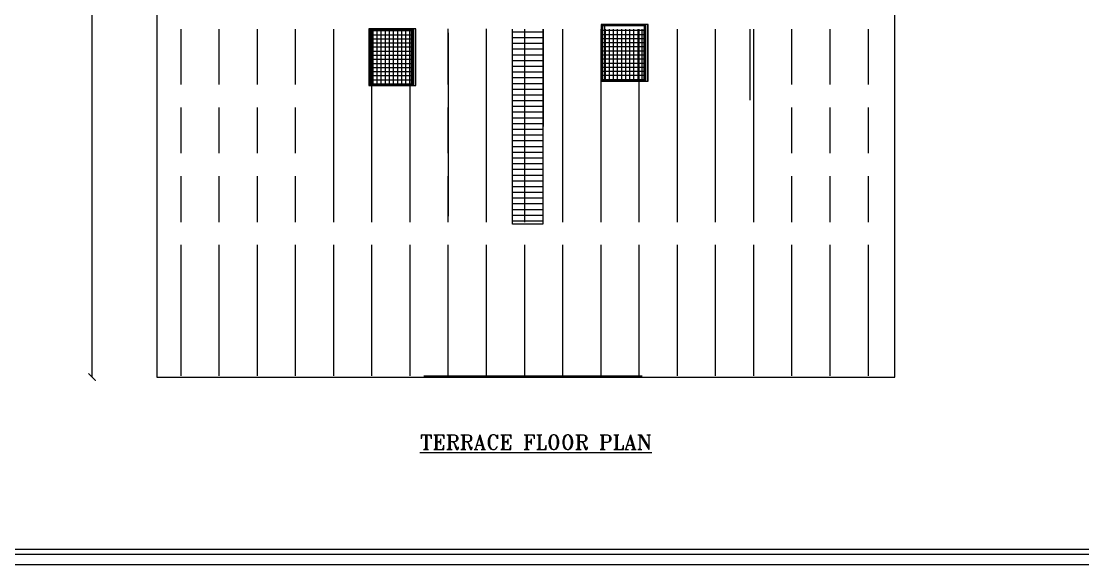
# Model space of a CAD drawing. Header units: metres. Extents: x 1610 to 5629, y 732 to 3974.
# Drawn here: x 1792.98 to 1821.76, y 836.46 to 851.19 of the extents above; entities that cross this region are included whole.
import ezdxf
from ezdxf.enums import TextEntityAlignment as Align

# ---------------------------------------------------------------- set-up
doc = ezdxf.new("R2010")
doc.units = ezdxf.units.M
doc.header["$MEASUREMENT"] = 0
doc.header["$PDMODE"] = 2
doc.header["$PDSIZE"] = 50
doc.layers.get('0').update_dxf_attribs({"lineweight": 0})
doc.layers.get('Defpoints').update_dxf_attribs({"lineweight": 0})
doc.layers.add('BLK_1_FLR_1_ROOF_AREA', color=54, linetype='Continuous')
doc.layers.add('SOLAR_PANEL', color=3, linetype='Continuous')
doc.styles.get("Standard").update_dxf_attribs({"font": 'verdana.ttf', "height": 0.23})
doc.styles.add('STYLE2', font='romant.shx', dxfattribs={"width": 0.8, "height": 4})
doc.dimstyles.new('123', dxfattribs={"dimtxt": 0.3, "dimasz": 0.2, "dimexe": 0.18, "dimexo": 0.0625, "dimgap": 0.09, "dimtad": 0, "dimzin": 0, "dimdsep": 46, "dimtxsty": 'Standard', "dimblk": 'ARCHTICK', "dimcen": 0.09, "dimse1": 1, "dimse2": 1, "dimadec": 3, "dimazin": 0, "dimtfac": 1, "dimtofl": 0, "dimtmove": 0, "dimatfit": 3, "dimfxl": 0, "dimtolj": 1, "dimtzin": 0, "dimarcsym": 0})
pattern_1 = [(180, (2264.69901, 224.21126), (0, -0.155275825), [])]

# ---------------------------------------------------------------- blocks, each defined once
blk = doc.blocks.new('_ArchTick')
at = {"color": 0, "linetype": 'ByBlock', "const_width": 0.15}
blk.add_lwpolyline([(-0.5, -0.5), (0.5, 0.5)], dxfattribs=at)
blk = doc.blocks.new('*D52')
at = {"color": 0, "lineweight": -2}
for p, q in [((1794.899, 887.548), (1794.899, 865.081)), ((1794.899, 841.548), (1794.899, 864.014))]:
    blk.add_line(p, q, dxfattribs=at)
at = {"layer": 'Defpoints', "color": 0}
for p in [(1796.658, 887.548), (1794.899, 841.548), (1796.658, 841.548)]:
    blk.add_point(p, dxfattribs=at)
at = {"color": 0, "lineweight": -2, "xscale": 0.2, "yscale": 0.2, "zscale": 0.2}
for p, rotation in [((1794.899, 887.548), 90), ((1794.899, 841.548), 270)]:
    blk.add_blockref('_ArchTick', p, dxfattribs=dict(at, rotation=rotation))
at = {"color": 0, "insert": (1794.899, 864.548), "char_height": 0.23, "attachment_point": 5, "rotation": 90}
blk.add_mtext('\\A1;46.00', dxfattribs=at)

msp = doc.modelspace()

# ---------------------------------------------------------------- hatches: boundary and pattern name
h = msp.add_hatch()
h.set_pattern_fill('ACAD_ISO09W100', scale=0.207034, angle=90)
h.set_pattern_definition([(90, (838.7412, 855.2196), (-1.0351722, 0), [4.9688264, -0.6211033, 1.2422066, -0.6211033, 1.2422066, -0.6211033])])
h.paths.add_polyline_path([(1812.353, 877.347), (1812.353, 877.513), (1812.36, 877.513), (1812.36, 877.434), (1812.704, 877.434), (1812.704, 877.513), (1812.71, 877.513), (1812.71, 877.347), (1812.704, 877.347), (1812.704, 877.427), (1812.36, 877.427), (1812.36, 877.347)], flags=16)
h.paths.add_polyline_path([(1811.562, 874.788), (1811.562, 873.96), (1808.25, 873.96), (1808.25, 874.788)], flags=16)
h.paths.add_polyline_path([(1808.18, 878.39), (1807.962, 878.39), (1807.962, 878.366), (1807.9, 878.366), (1807.683, 878.39), (1807.683, 878.608), (1807.658, 878.608), (1807.658, 878.669), (1807.683, 878.887), (1807.9, 878.887), (1807.9, 878.911), (1807.962, 878.911), (1808.18, 878.887), (1808.18, 878.669), (1808.204, 878.669), (1808.204, 878.608)], flags=16)
h.paths.add_polyline_path([(1808.25, 880.073), (1808.25, 880.901), (1811.562, 880.901), (1811.562, 880.073)], flags=16)
edge = h.paths.add_edge_path(flags=0)
edge.add_arc((1807.931, 878.639), 0.248, 0, 360)
edge = h.paths.add_edge_path(flags=0)
edge.add_arc((1807.931, 878.742), 0.248, 297.8172, 335.3049, ccw=False)
edge.add_arc((1807.827, 878.639), 0.248, 294.6951, 332.1828, ccw=False)
edge.add_arc((1808.035, 878.639), 0.248, 207.8172, 245.3049, ccw=False)
edge.add_arc((1807.931, 878.742), 0.248, 204.6951, 242.1828, ccw=False)
edge.add_arc((1807.931, 878.535), 0.248, 117.8172, 155.3049, ccw=False)
edge.add_arc((1808.035, 878.639), 0.248, 114.6951, 152.1828, ccw=False)
edge.add_arc((1807.827, 878.639), 0.248, 27.8172, 65.3049, ccw=False)
edge.add_arc((1807.931, 878.535), 0.248, 24.6951, 62.1828, ccw=False)
edge = h.paths.add_edge_path(flags=0)
edge.add_arc((1807.931, 878.639), 0.106, 0, 360)
h.paths.add_polyline_path([(1807.124, 875.368), (1807.124, 873.38), (1806.295, 873.38), (1806.295, 875.368)], flags=16)
h.paths.add_polyline_path([(1807.124, 879.493), (1806.296, 879.493), (1806.296, 881.48), (1807.124, 881.48)], flags=16)
h.paths.add_polyline_path([(1805.736, 876.175), (1805.736, 875.957), (1805.761, 875.957), (1805.761, 875.896), (1805.736, 875.678), (1805.519, 875.678), (1805.519, 875.654), (1805.457, 875.654), (1805.24, 875.678), (1805.24, 875.896), (1805.215, 875.896), (1805.215, 875.957), (1805.24, 876.175), (1805.457, 876.175), (1805.457, 876.2), (1805.519, 876.2)], flags=16)
h.paths.add_polyline_path([(1808.179, 872.774), (1808.179, 872.557), (1808.204, 872.557), (1808.204, 872.495), (1808.179, 872.278), (1807.962, 872.278), (1807.962, 872.253), (1807.9, 872.253), (1807.683, 872.278), (1807.683, 872.495), (1807.658, 872.495), (1807.658, 872.557), (1807.683, 872.774), (1807.9, 872.774), (1807.9, 872.799), (1807.962, 872.799)], flags=16)
edge = h.paths.add_edge_path(flags=0)
edge.add_arc((1805.488, 875.823), 0.248, 12.0576, 24.6951, ccw=False)
edge.add_arc((1805.488, 875.927), 0.248, 347.9424, 360)
edge.add_arc((1805.488, 875.927), 0.248, 360, 372.0576)
edge.add_arc((1805.488, 876.031), 0.248, 335.3049, 347.9424, ccw=False)
edge = h.paths.add_edge_path(flags=0)
edge.add_arc((1807.931, 872.526), 0.248, 0, 360)
edge = h.paths.add_edge_path(flags=0)
edge.add_arc((1807.827, 872.526), 0.248, 27.8172, 65.3049, ccw=False)
edge.add_arc((1807.931, 872.422), 0.248, 24.6951, 62.1828, ccw=False)
edge.add_arc((1807.931, 872.63), 0.248, 297.8172, 335.3049, ccw=False)
edge.add_arc((1807.827, 872.526), 0.248, 294.6951, 332.1828, ccw=False)
edge.add_arc((1808.035, 872.526), 0.248, 207.8172, 245.3049, ccw=False)
edge.add_arc((1807.931, 872.63), 0.248, 204.6951, 242.1828, ccw=False)
edge.add_arc((1807.931, 872.422), 0.248, 117.8172, 155.3049, ccw=False)
edge.add_arc((1808.035, 872.526), 0.248, 114.6951, 152.1828, ccw=False)
edge = h.paths.add_edge_path(flags=0)
edge.add_arc((1805.592, 875.927), 0.248, 114.6951, 245.3049, ccw=False)
edge.add_arc((1805.384, 875.927), 0.248, -65.3049, 65.3049, ccw=False)
edge = h.paths.add_edge_path(flags=0)
edge.add_arc((1805.488, 875.927), 0.106, 0, 360)
edge = h.paths.add_edge_path(flags=0)
edge.add_arc((1807.931, 872.526), 0.106, 0, 360)
h.paths.add_polyline_path([(1812.353, 871.41), (1812.36, 871.41), (1812.36, 871.33), (1812.704, 871.33), (1812.704, 871.41), (1812.71, 871.41), (1812.71, 871.244), (1812.704, 871.244), (1812.704, 871.324), (1812.36, 871.324), (1812.36, 871.244), (1812.353, 871.244)], flags=16)
h.paths.add_polyline_path([(1804.834, 874.788), (1804.834, 873.96), (1801.522, 873.96), (1801.522, 874.788)], flags=16)
h.paths.add_polyline_path([(1812.353, 883.46), (1812.353, 883.626), (1812.36, 883.626), (1812.36, 883.546), (1812.704, 883.546), (1812.704, 883.626), (1812.71, 883.626), (1812.71, 883.46), (1812.704, 883.46), (1812.704, 883.54), (1812.36, 883.54), (1812.36, 883.46)], flags=16)
h.paths.add_polyline_path([(1804.835, 880.073), (1801.522, 880.073), (1801.522, 880.901), (1804.835, 880.901)], flags=16)
h.paths.add_polyline_path([(1805.737, 881.791), (1805.519, 881.791), (1805.519, 881.767), (1805.457, 881.767), (1805.24, 881.791), (1805.24, 882.009), (1805.215, 882.009), (1805.215, 882.07), (1805.24, 882.288), (1805.457, 882.288), (1805.457, 882.312), (1805.519, 882.312), (1805.737, 882.288), (1805.737, 882.07), (1805.761, 882.07), (1805.761, 882.009)], flags=16)
edge = h.paths.add_edge_path(flags=0)
edge.add_arc((1805.488, 882.039), 0.248, 0, 360)
edge = h.paths.add_edge_path(flags=0)
edge.add_arc((1805.488, 882.143), 0.248, 297.8172, 335.3049, ccw=False)
edge.add_arc((1805.384, 882.039), 0.248, 294.6951, 332.1828, ccw=False)
edge.add_arc((1805.592, 882.039), 0.248, 207.8172, 245.3049, ccw=False)
edge.add_arc((1805.488, 882.143), 0.248, 204.6951, 242.1828, ccw=False)
edge.add_arc((1805.488, 881.936), 0.248, 117.8172, 155.3049, ccw=False)
edge.add_arc((1805.592, 882.039), 0.248, 114.6951, 152.1828, ccw=False)
edge.add_arc((1805.384, 882.039), 0.248, 27.8172, 65.3049, ccw=False)
edge.add_arc((1805.488, 881.936), 0.248, 24.6951, 62.1828, ccw=False)
edge = h.paths.add_edge_path(flags=0)
edge.add_arc((1805.488, 882.039), 0.106, 0, 360)
h.paths.add_polyline_path([(1811.562, 868.685), (1811.562, 867.856), (1808.25, 867.856), (1808.25, 868.685)], flags=16)
h.paths.add_polyline_path([(1805.736, 870.072), (1805.736, 869.854), (1805.761, 869.854), (1805.761, 869.793), (1805.736, 869.575), (1805.519, 869.575), (1805.519, 869.551), (1805.457, 869.551), (1805.24, 869.575), (1805.24, 869.793), (1805.215, 869.793), (1805.215, 869.854), (1805.24, 870.072), (1805.457, 870.072), (1805.457, 870.096), (1805.519, 870.096)], flags=16)
h.paths.add_polyline_path([(1807.124, 869.264), (1807.124, 867.277), (1806.295, 867.277), (1806.295, 869.264)], flags=16)
edge = h.paths.add_edge_path(flags=0)
edge.add_arc((1805.488, 869.823), 0.248, 0, 360)
edge = h.paths.add_edge_path(flags=0)
edge.add_arc((1805.384, 869.823), 0.248, 27.8172, 65.3049, ccw=False)
edge.add_arc((1805.488, 869.72), 0.248, 24.6951, 62.1828, ccw=False)
edge.add_arc((1805.488, 869.927), 0.248, 297.8172, 335.3049, ccw=False)
edge.add_arc((1805.384, 869.823), 0.248, 294.6951, 332.1828, ccw=False)
edge.add_arc((1805.592, 869.823), 0.248, 207.8172, 245.3049, ccw=False)
edge.add_arc((1805.488, 869.927), 0.248, 204.6951, 242.1828, ccw=False)
edge.add_arc((1805.488, 869.72), 0.248, 117.8172, 155.3049, ccw=False)
edge.add_arc((1805.592, 869.823), 0.248, 114.6951, 152.1828, ccw=False)
edge = h.paths.add_edge_path(flags=0)
edge.add_arc((1805.488, 869.823), 0.106, 0, 360)
h.paths.add_polyline_path([(1801.065, 877.347), (1801.059, 877.347), (1801.059, 877.427), (1800.715, 877.427), (1800.715, 877.347), (1800.708, 877.347), (1800.708, 877.513), (1800.715, 877.513), (1800.715, 877.434), (1801.059, 877.434), (1801.059, 877.513), (1801.065, 877.513)], flags=16)
h.paths.add_polyline_path([(1804.834, 868.685), (1804.834, 867.856), (1801.522, 867.856), (1801.522, 868.685)], flags=16)
h.paths.add_polyline_path([(1808.179, 866.671), (1808.179, 866.453), (1808.204, 866.453), (1808.204, 866.392), (1808.179, 866.174), (1807.962, 866.174), (1807.962, 866.15), (1807.9, 866.15), (1807.683, 866.174), (1807.683, 866.392), (1807.658, 866.392), (1807.658, 866.453), (1807.683, 866.671), (1807.9, 866.671), (1807.9, 866.695), (1807.962, 866.695)], flags=16)
edge = h.paths.add_edge_path(flags=0)
edge.add_arc((1807.931, 866.423), 0.248, 0, 360)
edge = h.paths.add_edge_path(flags=0)
edge.add_arc((1807.827, 866.423), 0.248, 27.8172, 65.3049, ccw=False)
edge.add_arc((1807.931, 866.319), 0.248, 24.6951, 62.1828, ccw=False)
edge.add_arc((1807.931, 866.526), 0.248, 297.8172, 335.3049, ccw=False)
edge.add_arc((1807.827, 866.423), 0.248, 294.6951, 332.1828, ccw=False)
edge.add_arc((1808.035, 866.423), 0.248, 207.8172, 245.3049, ccw=False)
edge.add_arc((1807.931, 866.526), 0.248, 204.6951, 242.1828, ccw=False)
edge.add_arc((1807.931, 866.319), 0.248, 117.8172, 155.3049, ccw=False)
edge.add_arc((1808.035, 866.423), 0.248, 114.6951, 152.1828, ccw=False)
edge = h.paths.add_edge_path(flags=0)
edge.add_arc((1807.931, 866.423), 0.106, 0, 360)
h.paths.add_polyline_path([(1801.065, 871.41), (1801.065, 871.244), (1801.059, 871.244), (1801.059, 871.324), (1800.715, 871.324), (1800.715, 871.244), (1800.708, 871.244), (1800.708, 871.41), (1800.715, 871.41), (1800.715, 871.33), (1801.059, 871.33), (1801.059, 871.41)], flags=16)
h.paths.add_polyline_path([(1801.065, 883.46), (1801.059, 883.46), (1801.059, 883.54), (1800.715, 883.54), (1800.715, 883.46), (1800.708, 883.46), (1800.708, 883.626), (1800.715, 883.626), (1800.715, 883.546), (1801.059, 883.546), (1801.059, 883.626), (1801.065, 883.626)], flags=16)
h.paths.add_polyline_path([(1812.353, 865.306), (1812.36, 865.306), (1812.36, 865.227), (1812.704, 865.227), (1812.704, 865.306), (1812.71, 865.306), (1812.71, 865.141), (1812.704, 865.141), (1812.704, 865.22), (1812.36, 865.22), (1812.36, 865.141), (1812.353, 865.141)], flags=16)
h.paths.add_polyline_path([(1805.737, 863.968), (1805.737, 863.751), (1805.761, 863.751), (1805.761, 863.689), (1805.737, 863.472), (1805.519, 863.472), (1805.519, 863.447), (1805.457, 863.447), (1805.24, 863.472), (1805.24, 863.689), (1805.215, 863.689), (1805.215, 863.751), (1805.24, 863.968), (1805.457, 863.968), (1805.457, 863.993), (1805.519, 863.993)], flags=16)
edge = h.paths.add_edge_path(flags=0)
edge.add_arc((1805.488, 863.72), 0.248, 0, 360)
edge = h.paths.add_edge_path(flags=0)
edge.add_arc((1805.384, 863.72), 0.248, 27.8172, 65.3049, ccw=False)
edge.add_arc((1805.488, 863.616), 0.248, 24.6951, 62.1828, ccw=False)
edge.add_arc((1805.488, 863.824), 0.248, 297.8172, 335.3049, ccw=False)
edge.add_arc((1805.384, 863.72), 0.248, 294.6951, 332.1828, ccw=False)
edge.add_arc((1805.592, 863.72), 0.248, 207.8172, 245.3049, ccw=False)
edge.add_arc((1805.488, 863.824), 0.248, 204.6951, 242.1828, ccw=False)
edge.add_arc((1805.488, 863.616), 0.248, 117.8172, 155.3049, ccw=False)
edge.add_arc((1805.592, 863.72), 0.248, 114.6951, 152.1828, ccw=False)
edge = h.paths.add_edge_path(flags=0)
edge.add_arc((1805.488, 863.72), 0.106, 0, 360)
h.paths.add_polyline_path([(1807.124, 863.161), (1807.124, 861.173), (1806.296, 861.173), (1806.296, 863.161)], flags=16)
h.paths.add_polyline_path([(1811.562, 862.581), (1811.562, 861.753), (1808.25, 861.753), (1808.25, 862.581)], flags=16)
h.paths.add_polyline_path([(1801.065, 865.306), (1801.065, 865.141), (1801.059, 865.141), (1801.059, 865.22), (1800.715, 865.22), (1800.715, 865.141), (1800.708, 865.141), (1800.708, 865.306), (1800.715, 865.306), (1800.715, 865.227), (1801.059, 865.227), (1801.059, 865.306)], flags=16)
h.paths.add_polyline_path([(1804.835, 862.581), (1804.835, 861.753), (1801.522, 861.753), (1801.522, 862.581)], flags=16)
h.paths.add_polyline_path([(1808.18, 860.568), (1808.18, 860.35), (1808.204, 860.35), (1808.204, 860.289), (1808.18, 860.071), (1807.962, 860.071), (1807.962, 860.047), (1807.9, 860.047), (1807.683, 860.071), (1807.683, 860.289), (1807.658, 860.289), (1807.658, 860.35), (1807.683, 860.568), (1807.9, 860.568), (1807.9, 860.592), (1807.962, 860.592)], flags=16)
edge = h.paths.add_edge_path(flags=0)
edge.add_arc((1807.931, 860.319), 0.248, 0, 360)
edge = h.paths.add_edge_path(flags=0)
edge.add_arc((1807.827, 860.319), 0.248, 27.8172, 65.3049, ccw=False)
edge.add_arc((1807.931, 860.215), 0.248, 24.6951, 62.1828, ccw=False)
edge.add_arc((1807.931, 860.423), 0.248, 297.8172, 335.3049, ccw=False)
edge.add_arc((1807.827, 860.319), 0.248, 294.6951, 332.1828, ccw=False)
edge.add_arc((1808.035, 860.319), 0.248, 207.8172, 245.3049, ccw=False)
edge.add_arc((1807.931, 860.423), 0.248, 204.6951, 242.1828, ccw=False)
edge.add_arc((1807.931, 860.215), 0.248, 117.8172, 155.3049, ccw=False)
edge.add_arc((1808.035, 860.319), 0.248, 114.6951, 152.1828, ccw=False)
edge = h.paths.add_edge_path(flags=0)
edge.add_arc((1807.931, 860.319), 0.106, 0, 360)
h.paths.add_polyline_path([(1812.353, 859.203), (1812.36, 859.203), (1812.36, 859.123), (1812.704, 859.123), (1812.704, 859.203), (1812.71, 859.203), (1812.71, 859.037), (1812.704, 859.037), (1812.704, 859.117), (1812.36, 859.117), (1812.36, 859.037), (1812.353, 859.037)], flags=16)
h.paths.add_polyline_path([(1809.886, 859.127), (1809.886, 857.589), (1808.703, 857.589), (1808.703, 858.051), (1808.525, 858.051), (1808.525, 857.589), (1808.23, 857.589), (1808.23, 859.127), (1808.525, 859.127), (1808.525, 858.994), (1808.703, 858.994), (1808.703, 859.127)], flags=16)
h.paths.add_polyline_path([(1809.886, 859.127), (1809.886, 857.589), (1808.703, 857.589), (1808.703, 859.127)], flags=0)
h.paths.add_polyline_path([(1809.856, 859.098), (1809.856, 857.619), (1808.732, 857.619), (1808.732, 859.098)], flags=0)
h.paths.add_polyline_path([(1802.963, 859.456), (1802.963, 857.918), (1801.78, 857.918), (1801.78, 859.456)], flags=16)
h.paths.add_polyline_path([(1802.934, 859.427), (1802.934, 857.948), (1801.81, 857.948), (1801.81, 859.427)], flags=0)
h.paths.add_polyline_path([(1805.737, 857.865), (1805.737, 857.647), (1805.761, 857.647), (1805.761, 857.586), (1805.737, 857.368), (1805.519, 857.368), (1805.519, 857.344), (1805.457, 857.344), (1805.24, 857.368), (1805.24, 857.586), (1805.215, 857.586), (1805.215, 857.647), (1805.24, 857.865), (1805.457, 857.865), (1805.457, 857.889), (1805.519, 857.889)], flags=16)
edge = h.paths.add_edge_path(flags=0)
edge.add_arc((1805.488, 857.617), 0.248, 0, 360)
edge = h.paths.add_edge_path(flags=0)
edge.add_arc((1805.384, 857.617), 0.248, 27.8172, 65.3049, ccw=False)
edge.add_arc((1805.488, 857.513), 0.248, 24.6951, 62.1828, ccw=False)
edge.add_arc((1805.488, 857.72), 0.248, 297.8172, 335.3049, ccw=False)
edge.add_arc((1805.384, 857.617), 0.248, 294.6951, 332.1828, ccw=False)
edge.add_arc((1805.592, 857.617), 0.248, 207.8172, 245.3049, ccw=False)
edge.add_arc((1805.488, 857.72), 0.248, 204.6951, 242.1828, ccw=False)
edge.add_arc((1805.488, 857.513), 0.248, 117.8172, 155.3049, ccw=False)
edge.add_arc((1805.592, 857.617), 0.248, 114.6951, 152.1828, ccw=False)
edge = h.paths.add_edge_path(flags=0)
edge.add_arc((1805.488, 857.617), 0.106, 0, 360)
h.paths.add_polyline_path([(1801.065, 859.203), (1801.065, 859.037), (1801.059, 859.037), (1801.059, 859.117), (1800.715, 859.117), (1800.715, 859.037), (1800.708, 859.037), (1800.708, 859.203), (1800.715, 859.203), (1800.715, 859.123), (1801.059, 859.123), (1801.059, 859.203)], flags=16)
h.paths.add_polyline_path([(1807.124, 857.058), (1807.124, 855.07), (1806.296, 855.07), (1806.296, 857.058)], flags=16)
h.paths.add_polyline_path([(1811.562, 856.478), (1811.562, 855.65), (1808.25, 855.65), (1808.25, 856.478)], flags=16)
h.paths.add_polyline_path([(1804.835, 856.478), (1804.835, 855.65), (1801.522, 855.65), (1801.522, 856.478)], flags=16)
h.paths.add_polyline_path([(1808.18, 854.464), (1808.18, 854.247), (1808.204, 854.247), (1808.204, 854.185), (1808.18, 853.967), (1807.962, 853.967), (1807.962, 853.943), (1807.9, 853.943), (1807.683, 853.967), (1807.683, 854.185), (1807.658, 854.185), (1807.658, 854.247), (1807.683, 854.464), (1807.9, 854.464), (1807.9, 854.489), (1807.962, 854.489)], flags=16)
edge = h.paths.add_edge_path(flags=0)
edge.add_arc((1807.931, 854.216), 0.248, 0, 360)
edge = h.paths.add_edge_path(flags=0)
edge.add_arc((1807.827, 854.216), 0.248, 27.8172, 65.3049, ccw=False)
edge.add_arc((1807.931, 854.112), 0.248, 24.6951, 62.1828, ccw=False)
edge.add_arc((1807.931, 854.32), 0.248, 297.8172, 335.3049, ccw=False)
edge.add_arc((1807.827, 854.216), 0.248, 294.6951, 332.1828, ccw=False)
edge.add_arc((1808.035, 854.216), 0.248, 207.8172, 245.3049, ccw=False)
edge.add_arc((1807.931, 854.32), 0.248, 204.6951, 242.1828, ccw=False)
edge.add_arc((1807.931, 854.112), 0.248, 117.8172, 155.3049, ccw=False)
edge.add_arc((1808.035, 854.216), 0.248, 114.6951, 152.1828, ccw=False)
edge = h.paths.add_edge_path(flags=0)
edge.add_arc((1807.931, 854.216), 0.106, 0, 360)
h.paths.add_polyline_path([(1812.353, 853.1), (1812.36, 853.1), (1812.36, 853.02), (1812.704, 853.02), (1812.704, 853.1), (1812.71, 853.1), (1812.71, 852.934), (1812.704, 852.934), (1812.704, 853.013), (1812.36, 853.013), (1812.36, 852.934), (1812.353, 852.934)], flags=16)
h.paths.add_polyline_path([(1801.065, 853.1), (1801.065, 852.934), (1801.059, 852.934), (1801.059, 853.013), (1800.715, 853.013), (1800.715, 852.934), (1800.708, 852.934), (1800.708, 853.1), (1800.715, 853.1), (1800.715, 853.02), (1801.059, 853.02), (1801.059, 853.1)], flags=16)
h.paths.add_polyline_path([(1803.292, 865.327), (1804.578, 865.327), (1804.578, 865.713), (1803.292, 865.713)], flags=16)
h.paths.add_polyline_path([(1808.548, 865.327), (1809.834, 865.327), (1809.834, 865.713), (1808.548, 865.713)], flags=16)
h.paths.add_polyline_path([(1800.776, 859.744), (1805.726, 859.744), (1805.726, 860.13), (1800.776, 860.13)], flags=16)
h.paths.add_polyline_path([(1807.699, 859.416), (1812.649, 859.416), (1812.649, 859.801), (1807.699, 859.801)], flags=16)
h.paths.add_polyline_path([(1800.498, 851.519), (1812.92, 851.519), (1812.92, 883.786), (1800.498, 883.786)])
h.paths.add_polyline_path([(1812.92, 850.977), (1800.498, 850.977), (1800.498, 845.692), (1812.92, 845.692)])
h = msp.add_hatch()
h.set_pattern_fill('NET', scale=0.88729, angle=-90)
h.set_pattern_definition([(270, (1929.0679, 1087.84277), (0.110911304, 0), []), (360, (1929.0679, 1087.84277), (0, 0.110911304), [])])
h.paths.add_polyline_path([(1803.561, 850.957), (1803.561, 849.478), (1802.437, 849.478), (1802.437, 850.957)])
h = msp.add_hatch()
h.set_pattern_fill('ANSI31', scale=1.242207, angle=135)
h.set_pattern_definition(pattern_1)
edge = h.paths.add_edge_path()
edge.add_line((1807.124, 850.977), (1807.123, 845.692))
edge.add_line((1807.123, 845.692), (1806.295, 845.692))
edge.add_line((1806.295, 845.692), (1806.295, 850.977))
h = msp.add_hatch()
h.set_pattern_fill('ANSI31', scale=1.242207, angle=135)
h.set_pattern_definition(pattern_1)
edge = h.paths.add_edge_path()
edge.add_line((1807.124, 850.977), (1807.123, 845.692))
edge.add_line((1807.123, 845.692), (1806.295, 845.692))
edge.add_line((1806.295, 845.692), (1806.295, 850.977))
h = msp.add_hatch()
h.set_pattern_fill('NET', scale=0.88729, angle=-90)
h.set_pattern_definition([(270, (1935.36338, 1087.96311), (0.110911304, 0), []), (360, (1935.36338, 1087.96311), (0, 0.110911304), [])])
h.paths.add_polyline_path([(1809.856, 850.977), (1808.732, 850.977), (1808.732, 849.598), (1809.856, 849.598)])

# ---------------------------------------------------------------- linework, layer by layer
at = {"color": 7}
for p, q in [((1797.311, 849.474), (1797.311, 850.977)), ((1798.346, 849.474), (1798.346, 850.977)), ((1799.381, 849.474), (1799.381, 850.977)), ((1800.416, 849.474), (1800.416, 850.977)), ((1801.451, 849.474), (1801.451, 850.977)), ((1802.407, 849.448, 15.902), (1802.407, 850.986, 15.902)), ((1802.407, 850.986, 15.902), (1803.59, 850.986, 15.902)), ((1802.407, 850.986, 15.902), (1802.407, 849.448, 15.902)), ((1803.59, 850.986, 15.902), (1802.407, 850.986, 15.902)), ((1802.437, 849.478, 15.902), (1802.437, 850.957, 15.902)), ((1802.437, 850.957, 15.902), (1803.561, 850.957, 15.902)), ((1802.486, 849.474), (1802.486, 850.986)), ((1803.522, 849.474), (1803.522, 850.986)), ((1803.561, 850.957, 15.902), (1803.561, 849.478, 15.902)), ((1803.59, 850.986, 15.902), (1803.59, 849.448, 15.902)), ((1803.59, 849.448, 15.902), (1803.59, 850.986, 15.902)), ((1804.557, 849.474), (1804.557, 850.986)), ((1805.592, 849.474), (1805.592, 850.985)), ((1806.295, 845.692, 15.902), (1806.295, 850.977, 15.902)), ((1806.295, 845.692, 15.902), (1806.295, 850.977, 15.902)), ((1806.295, 845.692, 15.902), (1806.295, 850.977, 15.902)), ((1806.627, 849.474), (1806.627, 850.977)), ((1807.123, 850.977, 15.902), (1807.123, 845.692, 15.902)), ((1807.124, 850.977, 15.902), (1807.123, 845.692, 15.902)), ((1807.124, 850.977, 15.902), (1807.123, 845.692, 15.902)), ((1807.662, 849.474), (1807.662, 850.977)), ((1808.698, 849.474), (1808.698, 850.977)), ((1808.703, 851.106, 15.903), (1809.886, 851.106, 15.903)), ((1809.886, 851.106, 15.903), (1808.703, 851.106, 15.903)), ((1808.703, 849.569, 15.903), (1808.703, 850.977, 15.903)), ((1808.703, 850.977, 15.903), (1808.703, 849.569, 15.903)), ((1808.732, 849.598, 15.903), (1808.732, 851.077, 15.903)), ((1808.732, 851.077, 15.903), (1809.856, 851.077, 15.903)), ((1809.733, 851.077), (1809.733, 851.106)), ((1809.733, 849.474), (1809.733, 850.977)), ((1809.856, 850.977, 15.903), (1809.856, 849.598, 15.903)), ((1809.886, 850.977, 15.903), (1809.886, 849.569, 15.903)), ((1809.886, 849.569, 15.903), (1809.886, 850.977, 15.903)), ((1810.768, 849.474), (1810.768, 850.977)), ((1811.803, 849.474), (1811.803, 850.977)), ((1812.73, 850.977, 15.902), (1812.73, 849.054, 15.902)), ((1812.838, 849.474), (1812.838, 850.977)), ((1813.873, 849.474), (1813.873, 850.977)), ((1814.909, 849.474), (1814.909, 850.977)), ((1815.944, 849.474), (1815.944, 850.977)), ((1809.886, 849.569, 15.903), (1808.703, 849.569, 15.903)), ((1808.703, 849.569, 15.903), (1809.886, 849.569, 15.903)), ((1809.856, 849.598, 15.903), (1808.732, 849.598, 15.903)), ((1803.59, 849.448, 15.902), (1802.407, 849.448, 15.902)), ((1802.407, 849.448, 15.902), (1803.59, 849.448, 15.902)), ((1803.561, 849.478, 15.902), (1802.437, 849.478, 15.902)), ((1797.311, 847.611), (1797.311, 848.853)), ((1798.346, 847.611), (1798.346, 848.853)), ((1799.381, 847.611), (1799.381, 848.853)), ((1800.416, 847.611), (1800.416, 848.853)), ((1801.451, 847.611), (1801.451, 848.853)), ((1802.486, 847.611), (1802.486, 848.853)), ((1803.522, 847.611), (1803.522, 848.853)), ((1804.557, 847.611), (1804.557, 848.853)), ((1805.592, 847.611), (1805.592, 848.853)), ((1806.627, 847.611), (1806.627, 848.853)), ((1807.662, 847.611), (1807.662, 848.853)), ((1808.698, 847.611), (1808.698, 848.853)), ((1809.733, 847.611), (1809.733, 848.853)), ((1810.768, 847.611), (1810.768, 848.853)), ((1811.803, 847.611), (1811.803, 848.853)), ((1812.838, 847.611), (1812.838, 848.853)), ((1813.873, 847.611), (1813.873, 848.853)), ((1814.909, 847.611), (1814.909, 848.853)), ((1815.944, 847.611), (1815.944, 848.853)), ((1797.311, 845.748), (1797.311, 846.99)), ((1798.346, 845.748), (1798.346, 846.99)), ((1799.381, 845.748), (1799.381, 846.99)), ((1800.416, 845.748), (1800.416, 846.99)), ((1801.451, 845.748), (1801.451, 846.99)), ((1802.486, 845.748), (1802.486, 846.99)), ((1803.522, 845.748), (1803.522, 846.99)), ((1804.557, 845.748), (1804.557, 846.99)), ((1805.592, 845.748), (1805.592, 846.99)), ((1806.627, 845.748), (1806.627, 846.99)), ((1807.662, 845.748), (1807.662, 846.99)), ((1808.698, 845.748), (1808.698, 846.99)), ((1809.733, 845.748), (1809.733, 846.99)), ((1810.768, 845.748), (1810.768, 846.99)), ((1811.803, 845.748), (1811.803, 846.99)), ((1812.838, 845.748), (1812.838, 846.99)), ((1813.873, 845.748), (1813.873, 846.99)), ((1814.909, 845.748), (1814.909, 846.99)), ((1815.944, 845.748), (1815.944, 846.99)), ((1807.123, 845.692, 15.902), (1806.295, 845.692, 15.902)), ((1807.123, 845.692, 15.902), (1806.295, 845.692, 15.902)), ((1807.123, 845.692, 15.902), (1806.295, 845.692, 15.902)), ((1797.311, 841.581), (1797.311, 845.127)), ((1798.346, 841.581), (1798.346, 845.127)), ((1799.381, 841.581), (1799.381, 845.127)), ((1800.416, 841.581), (1800.416, 845.127)), ((1801.451, 841.581), (1801.451, 845.127)), ((1802.486, 841.581), (1802.486, 845.127)), ((1803.522, 841.581), (1803.522, 845.127)), ((1804.557, 841.581), (1804.557, 845.127)), ((1805.592, 841.581), (1805.592, 845.127)), ((1806.627, 841.581), (1806.627, 845.127)), ((1807.662, 841.581), (1807.662, 845.127)), ((1808.698, 841.581), (1808.698, 845.127)), ((1809.733, 841.581), (1809.733, 845.127)), ((1810.768, 841.581), (1810.768, 845.127)), ((1811.803, 841.581), (1811.803, 845.127)), ((1812.838, 841.581), (1812.838, 845.127)), ((1813.873, 841.581), (1813.873, 845.127)), ((1814.909, 841.581), (1814.909, 845.127)), ((1815.944, 841.581), (1815.944, 845.127)), ((1803.895, 841.581), (1806.139, 841.581)), ((1806.139, 841.581), (1809.816, 841.581))]:
    msp.add_line(p, q, dxfattribs=at)
at = {"color": 7, "ltscale": 2}
for points in [[(1743.091, 909.579), (1872.211, 909.579), (1872.211, 836.459), (1743.091, 836.459)], [(1743.371, 909.299), (1871.931, 909.299), (1871.931, 836.74), (1743.371, 836.74)], [(1743.505, 909.165), (1871.797, 909.165), (1871.797, 836.874), (1743.505, 836.874)]]:
    msp.add_lwpolyline(points, close=True, dxfattribs=at)
at = {"color": 7}
msp.add_lwpolyline([(1816.658, 841.548), (1816.658, 887.548), (1796.658, 887.548), (1796.658, 841.548)], close=True, dxfattribs=at)
for points, elevation in [([(1802.407, 849.448), (1803.59, 849.448), (1803.59, 850.986), (1802.407, 850.986)], 15.902), ([(1802.407, 849.448), (1803.59, 849.448), (1803.59, 850.986), (1802.407, 850.986)], 15.902), ([(1802.407, 849.448), (1803.59, 849.448), (1803.59, 850.986), (1802.407, 850.986)], 15.902), ([(1802.407, 849.448), (1803.59, 849.448), (1803.59, 850.986), (1802.407, 850.986)], 15.902), ([(1802.407, 849.448), (1803.59, 849.448), (1803.59, 850.986), (1802.407, 850.986)], 15.902), ([(1802.407, 849.448), (1803.59, 849.448), (1803.59, 850.986), (1802.407, 850.986)], 15.902), ([(1802.407, 849.448), (1803.59, 849.448), (1803.59, 850.986), (1802.407, 850.986)], 15.902), ([(1802.407, 849.448), (1803.59, 849.448), (1803.59, 850.986), (1802.407, 850.986)], 15.902), ([(1802.407, 849.448), (1803.59, 849.448), (1803.59, 850.986), (1802.407, 850.986)], 15.902), ([(1802.407, 849.448), (1803.59, 849.448), (1803.59, 850.986), (1802.407, 850.986)], 15.902), ([(1802.407, 849.448), (1803.59, 849.448), (1803.59, 850.986), (1802.407, 850.986)], 15.902), ([(1808.703, 849.569), (1809.886, 849.569), (1809.886, 851.106), (1808.703, 851.106)], 15.903), ([(1808.703, 849.569), (1809.886, 849.569), (1809.886, 851.106), (1808.703, 851.106)], 15.903), ([(1808.703, 849.569), (1809.886, 849.569), (1809.886, 851.106), (1808.703, 851.106)], 15.903), ([(1808.703, 849.569), (1809.886, 849.569), (1809.886, 851.106), (1808.703, 851.106)], 15.903), ([(1808.703, 849.569), (1809.886, 849.569), (1809.886, 851.106), (1808.703, 851.106)], 15.903), ([(1808.703, 849.569), (1809.886, 849.569), (1809.886, 851.106), (1808.703, 851.106)], 15.903), ([(1808.703, 849.569), (1809.886, 849.569), (1809.886, 851.106), (1808.703, 851.106)], 15.903), ([(1808.703, 849.569), (1809.886, 849.569), (1809.886, 851.106), (1808.703, 851.106)], 15.903), ([(1808.703, 849.569), (1809.886, 849.569), (1809.886, 851.106), (1808.703, 851.106)], 15.903), ([(1808.703, 849.569), (1809.886, 849.569), (1809.886, 851.106), (1808.703, 851.106)], 15.903), ([(1808.703, 849.569), (1809.886, 849.569), (1809.886, 851.106), (1808.703, 851.106)], 15.903)]:
    msp.add_lwpolyline(points, close=True, dxfattribs=dict(at, elevation=elevation))
at = {"layer": 'BLK_1_FLR_1_ROOF_AREA'}
msp.add_lwpolyline([(1796.658, 841.548), (1816.658, 841.548), (1816.658, 887.548), (1796.658, 887.548)], close=True, dxfattribs=at)
at = {"layer": 'SOLAR_PANEL', "color": 3}
for points, elevation in [([(1802.401, 849.448), (1803.584, 849.448), (1803.584, 850.986), (1802.401, 850.986)], 15.902), ([(1802.401, 849.448), (1803.584, 849.448), (1803.584, 850.986), (1802.401, 850.986)], 15.902), ([(1802.401, 849.448), (1803.584, 849.448), (1803.584, 850.986), (1802.401, 850.986)], 15.902), ([(1802.401, 849.448), (1803.584, 849.448), (1803.584, 850.986), (1802.401, 850.986)], 15.902), ([(1802.401, 849.448), (1803.584, 849.448), (1803.584, 850.986), (1802.401, 850.986)], 15.902), ([(1802.401, 849.448), (1803.584, 849.448), (1803.584, 850.986), (1802.401, 850.986)], 15.902), ([(1802.401, 849.448), (1803.584, 849.448), (1803.584, 850.986), (1802.401, 850.986)], 15.902), ([(1802.401, 849.448), (1803.584, 849.448), (1803.584, 850.986), (1802.401, 850.986)], 15.902), ([(1802.401, 849.448), (1803.584, 849.448), (1803.584, 850.986), (1802.401, 850.986)], 15.902), ([(1802.401, 849.448), (1803.584, 849.448), (1803.584, 850.986), (1802.401, 850.986)], 15.902), ([(1802.401, 849.448), (1803.584, 849.448), (1803.584, 850.986), (1802.401, 850.986)], 15.902), ([(1802.401, 849.448), (1803.584, 849.448), (1803.584, 850.986), (1802.401, 850.986)], 15.902), ([(1802.401, 849.448), (1803.584, 849.448), (1803.584, 850.986), (1802.401, 850.986)], 15.902), ([(1802.401, 849.448), (1803.584, 849.448), (1803.584, 850.986), (1802.401, 850.986)], 15.902), ([(1802.401, 849.448), (1803.584, 849.448), (1803.584, 850.986), (1802.401, 850.986)], 15.902), ([(1802.401, 849.448), (1803.584, 849.448), (1803.584, 850.986), (1802.401, 850.986)], 15.902), ([(1802.401, 849.448), (1803.584, 849.448), (1803.584, 850.986), (1802.401, 850.986)], 15.902), ([(1802.401, 849.448), (1803.584, 849.448), (1803.584, 850.986), (1802.401, 850.986)], 15.902), ([(1802.401, 849.448), (1803.584, 849.448), (1803.584, 850.986), (1802.401, 850.986)], 15.902), ([(1802.401, 849.448), (1803.584, 849.448), (1803.584, 850.986), (1802.401, 850.986)], 15.902), ([(1802.401, 849.448), (1803.584, 849.448), (1803.584, 850.986), (1802.401, 850.986)], 15.902), ([(1802.401, 849.448), (1803.584, 849.448), (1803.584, 850.986), (1802.401, 850.986)], 15.902), ([(1802.401, 849.448), (1803.584, 849.448), (1803.584, 850.986), (1802.401, 850.986)], 15.902), ([(1802.401, 849.448), (1803.584, 849.448), (1803.584, 850.986), (1802.401, 850.986)], 15.902), ([(1802.401, 849.448), (1803.584, 849.448), (1803.584, 850.986), (1802.401, 850.986)], 15.902), ([(1802.401, 849.448), (1803.584, 849.448), (1803.584, 850.986), (1802.401, 850.986)], 15.902), ([(1802.401, 849.448), (1803.584, 849.448), (1803.584, 850.986), (1802.401, 850.986)], 15.902), ([(1802.401, 849.448), (1803.584, 849.448), (1803.584, 850.986), (1802.401, 850.986)], 15.902), ([(1802.401, 849.448), (1803.584, 849.448), (1803.584, 850.986), (1802.401, 850.986)], 15.902), ([(1802.401, 849.448), (1803.584, 849.448), (1803.584, 850.986), (1802.401, 850.986)], 15.902), ([(1802.407, 849.448), (1803.59, 849.448), (1803.59, 850.986), (1802.407, 850.986)], 15.902), ([(1802.436, 849.448), (1803.619, 849.448), (1803.619, 850.986), (1802.436, 850.986)], 15.902), ([(1802.436, 849.448), (1803.619, 849.448), (1803.619, 850.986), (1802.436, 850.986)], 15.902), ([(1802.436, 849.448), (1803.619, 849.448), (1803.619, 850.986), (1802.436, 850.986)], 15.902), ([(1802.436, 849.448), (1803.619, 849.448), (1803.619, 850.986), (1802.436, 850.986)], 15.902), ([(1802.436, 849.448), (1803.619, 849.448), (1803.619, 850.986), (1802.436, 850.986)], 15.902), ([(1802.436, 849.448), (1803.619, 849.448), (1803.619, 850.986), (1802.436, 850.986)], 15.902), ([(1802.436, 849.448), (1803.619, 849.448), (1803.619, 850.986), (1802.436, 850.986)], 15.902), ([(1802.436, 849.448), (1803.619, 849.448), (1803.619, 850.986), (1802.436, 850.986)], 15.902), ([(1802.436, 849.448), (1803.619, 849.448), (1803.619, 850.986), (1802.436, 850.986)], 15.902), ([(1802.436, 849.448), (1803.619, 849.448), (1803.619, 850.986), (1802.436, 850.986)], 15.902), ([(1802.436, 849.448), (1803.619, 849.448), (1803.619, 850.986), (1802.436, 850.986)], 15.902), ([(1802.436, 849.448), (1803.619, 849.448), (1803.619, 850.986), (1802.436, 850.986)], 15.902), ([(1802.436, 849.448), (1803.619, 849.448), (1803.619, 850.986), (1802.436, 850.986)], 15.902), ([(1802.436, 849.448), (1803.619, 849.448), (1803.619, 850.986), (1802.436, 850.986)], 15.902), ([(1802.436, 849.448), (1803.619, 849.448), (1803.619, 850.986), (1802.436, 850.986)], 15.902), ([(1802.489, 849.448), (1803.672, 849.448), (1803.672, 850.986), (1802.489, 850.986)], 15.902), ([(1802.489, 849.448), (1803.672, 849.448), (1803.672, 850.986), (1802.489, 850.986)], 15.902), ([(1802.489, 849.448), (1803.672, 849.448), (1803.672, 850.986), (1802.489, 850.986)], 15.902), ([(1802.489, 849.448), (1803.672, 849.448), (1803.672, 850.986), (1802.489, 850.986)], 15.902), ([(1802.489, 849.448), (1803.672, 849.448), (1803.672, 850.986), (1802.489, 850.986)], 15.902), ([(1802.489, 849.448), (1803.672, 849.448), (1803.672, 850.986), (1802.489, 850.986)], 15.902), ([(1802.489, 849.448), (1803.672, 849.448), (1803.672, 850.986), (1802.489, 850.986)], 15.902), ([(1802.489, 849.448), (1803.672, 849.448), (1803.672, 850.986), (1802.489, 850.986)], 15.902), ([(1802.489, 849.448), (1803.672, 849.448), (1803.672, 850.986), (1802.489, 850.986)], 15.902), ([(1802.489, 849.448), (1803.672, 849.448), (1803.672, 850.986), (1802.489, 850.986)], 15.902), ([(1802.489, 849.448), (1803.672, 849.448), (1803.672, 850.986), (1802.489, 850.986)], 15.902), ([(1802.489, 849.448), (1803.672, 849.448), (1803.672, 850.986), (1802.489, 850.986)], 15.902), ([(1802.489, 849.448), (1803.672, 849.448), (1803.672, 850.986), (1802.489, 850.986)], 15.902), ([(1802.489, 849.448), (1803.672, 849.448), (1803.672, 850.986), (1802.489, 850.986)], 15.902), ([(1802.489, 849.448), (1803.672, 849.448), (1803.672, 850.986), (1802.489, 850.986)], 15.902), ([(1802.489, 849.448), (1803.672, 849.448), (1803.672, 850.986), (1802.489, 850.986)], 15.902), ([(1802.489, 849.448), (1803.672, 849.448), (1803.672, 850.986), (1802.489, 850.986)], 15.902), ([(1802.489, 849.448), (1803.672, 849.448), (1803.672, 850.986), (1802.489, 850.986)], 15.902), ([(1802.489, 849.448), (1803.672, 849.448), (1803.672, 850.986), (1802.489, 850.986)], 15.902), ([(1802.489, 849.448), (1803.672, 849.448), (1803.672, 850.986), (1802.489, 850.986)], 15.902), ([(1802.489, 849.448), (1803.672, 849.448), (1803.672, 850.986), (1802.489, 850.986)], 15.902), ([(1802.489, 849.448), (1803.672, 849.448), (1803.672, 850.986), (1802.489, 850.986)], 15.902), ([(1802.489, 849.448), (1803.672, 849.448), (1803.672, 850.986), (1802.489, 850.986)], 15.902), ([(1802.489, 849.448), (1803.672, 849.448), (1803.672, 850.986), (1802.489, 850.986)], 15.902), ([(1802.489, 849.448), (1803.672, 849.448), (1803.672, 850.986), (1802.489, 850.986)], 15.902), ([(1802.489, 849.448), (1803.672, 849.448), (1803.672, 850.986), (1802.489, 850.986)], 15.902), ([(1802.489, 849.448), (1803.672, 849.448), (1803.672, 850.986), (1802.489, 850.986)], 15.902), ([(1802.489, 849.448), (1803.672, 849.448), (1803.672, 850.986), (1802.489, 850.986)], 15.902), ([(1802.489, 849.448), (1803.672, 849.448), (1803.672, 850.986), (1802.489, 850.986)], 15.902), ([(1802.489, 849.448), (1803.672, 849.448), (1803.672, 850.986), (1802.489, 850.986)], 15.902), ([(1802.49, 849.448), (1803.673, 849.448), (1803.673, 850.986), (1802.49, 850.986)], 15.902), ([(1802.49, 849.448), (1803.673, 849.448), (1803.673, 850.986), (1802.49, 850.986)], 15.902), ([(1802.49, 849.448), (1803.673, 849.448), (1803.673, 850.986), (1802.49, 850.986)], 15.902), ([(1802.49, 849.448), (1803.673, 849.448), (1803.673, 850.986), (1802.49, 850.986)], 15.902), ([(1802.49, 849.448), (1803.673, 849.448), (1803.673, 850.986), (1802.49, 850.986)], 15.902), ([(1802.49, 849.448), (1803.673, 849.448), (1803.673, 850.986), (1802.49, 850.986)], 15.902), ([(1802.49, 849.448), (1803.673, 849.448), (1803.673, 850.986), (1802.49, 850.986)], 15.902), ([(1802.49, 849.448), (1803.673, 849.448), (1803.673, 850.986), (1802.49, 850.986)], 15.902), ([(1802.49, 849.448), (1803.673, 849.448), (1803.673, 850.986), (1802.49, 850.986)], 15.902), ([(1802.49, 849.448), (1803.673, 849.448), (1803.673, 850.986), (1802.49, 850.986)], 15.902), ([(1802.49, 849.448), (1803.673, 849.448), (1803.673, 850.986), (1802.49, 850.986)], 15.902), ([(1802.49, 849.448), (1803.673, 849.448), (1803.673, 850.986), (1802.49, 850.986)], 15.902), ([(1802.49, 849.448), (1803.673, 849.448), (1803.673, 850.986), (1802.49, 850.986)], 15.902), ([(1802.49, 849.448), (1803.673, 849.448), (1803.673, 850.986), (1802.49, 850.986)], 15.902), ([(1802.49, 849.448), (1803.673, 849.448), (1803.673, 850.986), (1802.49, 850.986)], 15.902), ([(1802.493, 849.448), (1803.676, 849.448), (1803.676, 850.986), (1802.493, 850.986)], 15.902), ([(1802.493, 849.448), (1803.676, 849.448), (1803.676, 850.986), (1802.493, 850.986)], 15.902), ([(1802.493, 849.448), (1803.676, 849.448), (1803.676, 850.986), (1802.493, 850.986)], 15.902), ([(1802.493, 849.448), (1803.676, 849.448), (1803.676, 850.986), (1802.493, 850.986)], 15.902), ([(1802.493, 849.448), (1803.676, 849.448), (1803.676, 850.986), (1802.493, 850.986)], 15.902), ([(1802.493, 849.448), (1803.676, 849.448), (1803.676, 850.986), (1802.493, 850.986)], 15.902), ([(1802.493, 849.448), (1803.676, 849.448), (1803.676, 850.986), (1802.493, 850.986)], 15.902), ([(1802.493, 849.448), (1803.676, 849.448), (1803.676, 850.986), (1802.493, 850.986)], 15.902), ([(1802.493, 849.448), (1803.676, 849.448), (1803.676, 850.986), (1802.493, 850.986)], 15.902), ([(1802.493, 849.448), (1803.676, 849.448), (1803.676, 850.986), (1802.493, 850.986)], 15.902), ([(1802.493, 849.448), (1803.676, 849.448), (1803.676, 850.986), (1802.493, 850.986)], 15.902), ([(1802.493, 849.448), (1803.676, 849.448), (1803.676, 850.986), (1802.493, 850.986)], 15.902), ([(1802.493, 849.448), (1803.676, 849.448), (1803.676, 850.986), (1802.493, 850.986)], 15.902), ([(1802.493, 849.448), (1803.676, 849.448), (1803.676, 850.986), (1802.493, 850.986)], 15.902), ([(1802.493, 849.448), (1803.676, 849.448), (1803.676, 850.986), (1802.493, 850.986)], 15.902), ([(1808.696, 849.569), (1809.879, 849.569), (1809.879, 851.106), (1808.696, 851.106)], 15.903), ([(1808.696, 849.569), (1809.879, 849.569), (1809.879, 851.106), (1808.696, 851.106)], 15.903), ([(1808.696, 849.569), (1809.879, 849.569), (1809.879, 851.106), (1808.696, 851.106)], 15.903), ([(1808.696, 849.569), (1809.879, 849.569), (1809.879, 851.106), (1808.696, 851.106)], 15.903), ([(1808.696, 849.569), (1809.879, 849.569), (1809.879, 851.106), (1808.696, 851.106)], 15.903), ([(1808.696, 849.569), (1809.879, 849.569), (1809.879, 851.106), (1808.696, 851.106)], 15.903), ([(1808.696, 849.569), (1809.879, 849.569), (1809.879, 851.106), (1808.696, 851.106)], 15.903), ([(1808.696, 849.569), (1809.879, 849.569), (1809.879, 851.106), (1808.696, 851.106)], 15.903), ([(1808.696, 849.569), (1809.879, 849.569), (1809.879, 851.106), (1808.696, 851.106)], 15.903), ([(1808.696, 849.569), (1809.879, 849.569), (1809.879, 851.106), (1808.696, 851.106)], 15.903), ([(1808.696, 849.569), (1809.879, 849.569), (1809.879, 851.106), (1808.696, 851.106)], 15.903), ([(1808.696, 849.569), (1809.879, 849.569), (1809.879, 851.106), (1808.696, 851.106)], 15.903), ([(1808.696, 849.569), (1809.879, 849.569), (1809.879, 851.106), (1808.696, 851.106)], 15.903), ([(1808.696, 849.569), (1809.879, 849.569), (1809.879, 851.106), (1808.696, 851.106)], 15.903), ([(1808.696, 849.569), (1809.879, 849.569), (1809.879, 851.106), (1808.696, 851.106)], 15.903), ([(1808.696, 849.569), (1809.879, 849.569), (1809.879, 851.106), (1808.696, 851.106)], 15.903), ([(1808.696, 849.569), (1809.879, 849.569), (1809.879, 851.106), (1808.696, 851.106)], 15.903), ([(1808.696, 849.569), (1809.879, 849.569), (1809.879, 851.106), (1808.696, 851.106)], 15.903), ([(1808.696, 849.569), (1809.879, 849.569), (1809.879, 851.106), (1808.696, 851.106)], 15.903), ([(1808.696, 849.569), (1809.879, 849.569), (1809.879, 851.106), (1808.696, 851.106)], 15.903), ([(1808.696, 849.569), (1809.879, 849.569), (1809.879, 851.106), (1808.696, 851.106)], 15.903), ([(1808.696, 849.569), (1809.879, 849.569), (1809.879, 851.106), (1808.696, 851.106)], 15.903), ([(1808.696, 849.569), (1809.879, 849.569), (1809.879, 851.106), (1808.696, 851.106)], 15.903), ([(1808.696, 849.569), (1809.879, 849.569), (1809.879, 851.106), (1808.696, 851.106)], 15.903), ([(1808.696, 849.569), (1809.879, 849.569), (1809.879, 851.106), (1808.696, 851.106)], 15.903), ([(1808.696, 849.569), (1809.879, 849.569), (1809.879, 851.106), (1808.696, 851.106)], 15.903), ([(1808.696, 849.569), (1809.879, 849.569), (1809.879, 851.106), (1808.696, 851.106)], 15.903), ([(1808.696, 849.569), (1809.879, 849.569), (1809.879, 851.106), (1808.696, 851.106)], 15.903), ([(1808.696, 849.569), (1809.879, 849.569), (1809.879, 851.106), (1808.696, 851.106)], 15.903), ([(1808.696, 849.569), (1809.879, 849.569), (1809.879, 851.106), (1808.696, 851.106)], 15.903), ([(1808.703, 849.569), (1809.886, 849.569), (1809.886, 851.106), (1808.703, 851.106)], 15.903), ([(1808.731, 849.569), (1809.914, 849.569), (1809.914, 851.106), (1808.731, 851.106)], 15.903), ([(1808.731, 849.569), (1809.914, 849.569), (1809.914, 851.106), (1808.731, 851.106)], 15.903), ([(1808.731, 849.569), (1809.914, 849.569), (1809.914, 851.106), (1808.731, 851.106)], 15.903), ([(1808.731, 849.569), (1809.914, 849.569), (1809.914, 851.106), (1808.731, 851.106)], 15.903), ([(1808.731, 849.569), (1809.914, 849.569), (1809.914, 851.106), (1808.731, 851.106)], 15.903), ([(1808.731, 849.569), (1809.914, 849.569), (1809.914, 851.106), (1808.731, 851.106)], 15.903), ([(1808.731, 849.569), (1809.914, 849.569), (1809.914, 851.106), (1808.731, 851.106)], 15.903), ([(1808.731, 849.569), (1809.914, 849.569), (1809.914, 851.106), (1808.731, 851.106)], 15.903), ([(1808.731, 849.569), (1809.914, 849.569), (1809.914, 851.106), (1808.731, 851.106)], 15.903), ([(1808.731, 849.569), (1809.914, 849.569), (1809.914, 851.106), (1808.731, 851.106)], 15.903), ([(1808.731, 849.569), (1809.914, 849.569), (1809.914, 851.106), (1808.731, 851.106)], 15.903), ([(1808.731, 849.569), (1809.914, 849.569), (1809.914, 851.106), (1808.731, 851.106)], 15.903), ([(1808.731, 849.569), (1809.914, 849.569), (1809.914, 851.106), (1808.731, 851.106)], 15.903), ([(1808.731, 849.569), (1809.914, 849.569), (1809.914, 851.106), (1808.731, 851.106)], 15.903), ([(1808.731, 849.569), (1809.914, 849.569), (1809.914, 851.106), (1808.731, 851.106)], 15.903), ([(1808.784, 849.569), (1809.967, 849.569), (1809.967, 851.106), (1808.784, 851.106)], 15.903), ([(1808.784, 849.569), (1809.967, 849.569), (1809.967, 851.106), (1808.784, 851.106)], 15.903), ([(1808.784, 849.569), (1809.967, 849.569), (1809.967, 851.106), (1808.784, 851.106)], 15.903), ([(1808.784, 849.569), (1809.967, 849.569), (1809.967, 851.106), (1808.784, 851.106)], 15.903), ([(1808.784, 849.569), (1809.967, 849.569), (1809.967, 851.106), (1808.784, 851.106)], 15.903), ([(1808.784, 849.569), (1809.967, 849.569), (1809.967, 851.106), (1808.784, 851.106)], 15.903), ([(1808.784, 849.569), (1809.967, 849.569), (1809.967, 851.106), (1808.784, 851.106)], 15.903), ([(1808.784, 849.569), (1809.967, 849.569), (1809.967, 851.106), (1808.784, 851.106)], 15.903), ([(1808.784, 849.569), (1809.967, 849.569), (1809.967, 851.106), (1808.784, 851.106)], 15.903), ([(1808.784, 849.569), (1809.967, 849.569), (1809.967, 851.106), (1808.784, 851.106)], 15.903), ([(1808.784, 849.569), (1809.967, 849.569), (1809.967, 851.106), (1808.784, 851.106)], 15.903), ([(1808.784, 849.569), (1809.967, 849.569), (1809.967, 851.106), (1808.784, 851.106)], 15.903), ([(1808.784, 849.569), (1809.967, 849.569), (1809.967, 851.106), (1808.784, 851.106)], 15.903), ([(1808.784, 849.569), (1809.967, 849.569), (1809.967, 851.106), (1808.784, 851.106)], 15.903), ([(1808.784, 849.569), (1809.967, 849.569), (1809.967, 851.106), (1808.784, 851.106)], 15.903), ([(1808.784, 849.569), (1809.967, 849.569), (1809.967, 851.106), (1808.784, 851.106)], 15.903), ([(1808.784, 849.569), (1809.967, 849.569), (1809.967, 851.106), (1808.784, 851.106)], 15.903), ([(1808.784, 849.569), (1809.967, 849.569), (1809.967, 851.106), (1808.784, 851.106)], 15.903), ([(1808.784, 849.569), (1809.967, 849.569), (1809.967, 851.106), (1808.784, 851.106)], 15.903), ([(1808.784, 849.569), (1809.967, 849.569), (1809.967, 851.106), (1808.784, 851.106)], 15.903), ([(1808.784, 849.569), (1809.967, 849.569), (1809.967, 851.106), (1808.784, 851.106)], 15.903), ([(1808.784, 849.569), (1809.967, 849.569), (1809.967, 851.106), (1808.784, 851.106)], 15.903), ([(1808.784, 849.569), (1809.967, 849.569), (1809.967, 851.106), (1808.784, 851.106)], 15.903), ([(1808.784, 849.569), (1809.967, 849.569), (1809.967, 851.106), (1808.784, 851.106)], 15.903), ([(1808.784, 849.569), (1809.967, 849.569), (1809.967, 851.106), (1808.784, 851.106)], 15.903), ([(1808.784, 849.569), (1809.967, 849.569), (1809.967, 851.106), (1808.784, 851.106)], 15.903), ([(1808.784, 849.569), (1809.967, 849.569), (1809.967, 851.106), (1808.784, 851.106)], 15.903), ([(1808.784, 849.569), (1809.967, 849.569), (1809.967, 851.106), (1808.784, 851.106)], 15.903), ([(1808.784, 849.569), (1809.967, 849.569), (1809.967, 851.106), (1808.784, 851.106)], 15.903), ([(1808.784, 849.569), (1809.967, 849.569), (1809.967, 851.106), (1808.784, 851.106)], 15.903), ([(1808.785, 849.569), (1809.968, 849.569), (1809.968, 851.106), (1808.785, 851.106)], 15.903), ([(1808.785, 849.569), (1809.968, 849.569), (1809.968, 851.106), (1808.785, 851.106)], 15.903), ([(1808.785, 849.569), (1809.968, 849.569), (1809.968, 851.106), (1808.785, 851.106)], 15.903), ([(1808.785, 849.569), (1809.968, 849.569), (1809.968, 851.106), (1808.785, 851.106)], 15.903), ([(1808.785, 849.569), (1809.968, 849.569), (1809.968, 851.106), (1808.785, 851.106)], 15.903), ([(1808.785, 849.569), (1809.968, 849.569), (1809.968, 851.106), (1808.785, 851.106)], 15.903), ([(1808.785, 849.569), (1809.968, 849.569), (1809.968, 851.106), (1808.785, 851.106)], 15.903), ([(1808.785, 849.569), (1809.968, 849.569), (1809.968, 851.106), (1808.785, 851.106)], 15.903), ([(1808.785, 849.569), (1809.968, 849.569), (1809.968, 851.106), (1808.785, 851.106)], 15.903), ([(1808.785, 849.569), (1809.968, 849.569), (1809.968, 851.106), (1808.785, 851.106)], 15.903), ([(1808.785, 849.569), (1809.968, 849.569), (1809.968, 851.106), (1808.785, 851.106)], 15.903), ([(1808.785, 849.569), (1809.968, 849.569), (1809.968, 851.106), (1808.785, 851.106)], 15.903), ([(1808.785, 849.569), (1809.968, 849.569), (1809.968, 851.106), (1808.785, 851.106)], 15.903), ([(1808.785, 849.569), (1809.968, 849.569), (1809.968, 851.106), (1808.785, 851.106)], 15.903), ([(1808.785, 849.569), (1809.968, 849.569), (1809.968, 851.106), (1808.785, 851.106)], 15.903), ([(1808.788, 849.569), (1809.971, 849.569), (1809.971, 851.106), (1808.788, 851.106)], 15.903), ([(1808.788, 849.569), (1809.971, 849.569), (1809.971, 851.106), (1808.788, 851.106)], 15.903), ([(1808.788, 849.569), (1809.971, 849.569), (1809.971, 851.106), (1808.788, 851.106)], 15.903), ([(1808.788, 849.569), (1809.971, 849.569), (1809.971, 851.106), (1808.788, 851.106)], 15.903), ([(1808.788, 849.569), (1809.971, 849.569), (1809.971, 851.106), (1808.788, 851.106)], 15.903), ([(1808.788, 849.569), (1809.971, 849.569), (1809.971, 851.106), (1808.788, 851.106)], 15.903), ([(1808.788, 849.569), (1809.971, 849.569), (1809.971, 851.106), (1808.788, 851.106)], 15.903), ([(1808.788, 849.569), (1809.971, 849.569), (1809.971, 851.106), (1808.788, 851.106)], 15.903), ([(1808.788, 849.569), (1809.971, 849.569), (1809.971, 851.106), (1808.788, 851.106)], 15.903), ([(1808.788, 849.569), (1809.971, 849.569), (1809.971, 851.106), (1808.788, 851.106)], 15.903), ([(1808.788, 849.569), (1809.971, 849.569), (1809.971, 851.106), (1808.788, 851.106)], 15.903), ([(1808.788, 849.569), (1809.971, 849.569), (1809.971, 851.106), (1808.788, 851.106)], 15.903), ([(1808.788, 849.569), (1809.971, 849.569), (1809.971, 851.106), (1808.788, 851.106)], 15.903), ([(1808.788, 849.569), (1809.971, 849.569), (1809.971, 851.106), (1808.788, 851.106)], 15.903), ([(1808.788, 849.569), (1809.971, 849.569), (1809.971, 851.106), (1808.788, 851.106)], 15.903)]:
    msp.add_lwpolyline(points, close=True, dxfattribs=dict(at, elevation=elevation))

# ---------------------------------------------------------------- texts
at = {"color": 7, "style": 'STYLE2'}
msp.add_text('%%UTERRACE FLOOR PLAN', height=0.4, dxfattribs=at).set_placement((1806.929, 839.583), align=Align.CENTER)

# ---------------------------------------------------------------- dimensions: what is measured, and where the dimension line sits
at = {"color": 7}
dim = msp.add_aligned_dim(p1=(1796.658, 887.548), p2=(1796.658, 841.548), distance=-1.76, dimstyle='123', dxfattribs=at)
dim.commit()
dim.dimension.update_dxf_attribs({"geometry": '*D52', "text_midpoint": (1794.899, 864.548)})

doc.saveas('drawing.dxf')
